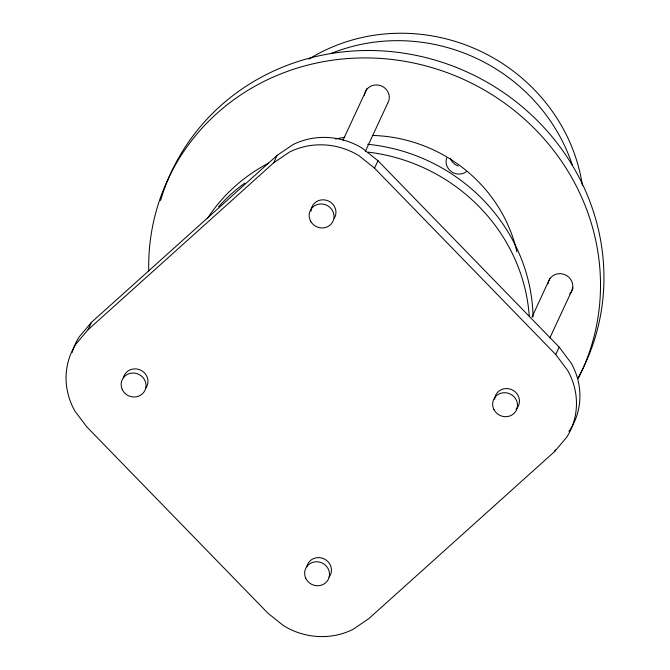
<?xml version="1.0" encoding="UTF-8"?>
<svg xmlns="http://www.w3.org/2000/svg" width="670" height="670" viewBox="0 0 670 670"><rect width="100%" height="100%" fill="white"/><g stroke="black" fill="none" stroke-linecap="round" stroke-linejoin="round"><path stroke-width="1" d="M88.021 329.757L273.687 162.802L289.524 152.04A70.124 66.305 24.9 0 1 358.986 155.716L374.53 168.145L555.74 354.531L567.582 370.284A70.124 66.305 24.9 0 1 566.745 437.183L554.509 451.655L368.843 618.611L353.006 629.373A70.124 66.305 24.9 0 1 283.544 625.696L268 613.268L86.799 426.882L74.948 411.129A70.124 66.305 24.9 0 1 75.794 344.229L88.021 329.757L91.463 322.337L277.129 155.381L292.966 144.62A70.124 66.305 24.9 0 1 362.428 148.296L377.972 160.725L559.182 347.119L571.033 362.864A70.124 66.305 24.9 0 1 570.187 429.763L568.897 431.287M273.687 162.802L277.129 155.381M342.965 140.298L367.068 88.365M365.317 151.412L387.67 103.255M374.53 168.145L377.972 160.725M531.972 317.061L549.936 278.352M549.861 337.948L573.085 287.907M555.74 354.531L559.182 347.119M554.509 451.655L555.371 449.805M91.463 322.337L79.236 336.817A70.124 66.305 24.9 0 0 72.092 352.579M494.594 399.286A12.562 11.876 24.9 0 1 511.989 389.764A12.562 11.876 24.9 0 1 516.017 409.186M306.801 566.77A12.562 11.876 24.9 0 1 324.004 558.83A12.562 11.876 24.9 0 1 329.045 577.096M311.081 211.226A12.562 11.876 24.9 0 1 326.818 200.389A12.562 11.876 24.9 0 1 334.263 218.311M123.355 377.88A12.562 11.876 24.9 0 1 140.675 370.167A12.562 11.876 24.9 0 1 145.457 388.491M547.96 283.954A12.562 11.876 24.9 0 1 565.245 274.834A12.562 11.876 24.9 0 1 569.776 293.862M364.48 95.215A12.562 11.876 24.9 0 1 380.744 85.685A12.562 11.876 24.9 0 1 387.553 103.482M160.557 200.523A228.068 215.64 24.9 0 1 461.998 69.755A228.068 215.64 24.9 0 1 577.632 378.609M148.732 271.048A228.068 215.64 24.9 0 1 422.552 65.057A228.068 215.64 24.9 0 1 578.151 378.642M335.586 139.025A146.99 138.983 24.9 0 1 344.606 137.275M372.277 135.432A146.99 138.983 24.9 0 1 516.897 251.945M331.131 53.491A177.391 167.726 24.9 0 1 572.481 165.582M308.937 59.111A177.391 167.726 24.9 0 1 582.364 185.213M458.246 165.984A12.562 11.876 24.9 0 1 450.265 158.346M466.32 171.755A12.562 11.876 24.9 0 1 451.513 171.738A12.562 11.876 24.9 0 1 446.622 158.045M218.613 206.728A177.391 167.726 24.9 0 1 244.835 183.086M368.274 152.149A177.391 167.726 24.9 0 1 529.267 316.257M207.398 218.487A177.391 167.726 24.9 0 1 268.62 163.103M367.637 144.285A177.391 167.726 24.9 0 1 533.069 317.094M305.696 578.126A12.562 11.876 24.9 0 0 327.119 581.25A12.562 11.876 24.9 0 0 318.426 561.895A12.562 11.876 24.9 0 0 305.696 578.126M310.779 221.452A12.562 11.876 24.9 0 0 332.328 222.465A12.562 11.876 24.9 0 0 321.675 203.982A12.562 11.876 24.9 0 0 310.779 221.452M122.141 389.236A12.562 11.876 24.9 0 0 143.531 392.645A12.562 11.876 24.9 0 0 135.106 373.19A12.562 11.876 24.9 0 0 122.141 389.236M493.941 409.571A12.562 11.876 24.9 0 0 515.448 411.757A12.562 11.876 24.9 0 0 505.858 392.771A12.562 11.876 24.9 0 0 493.941 409.571"/></g></svg>
